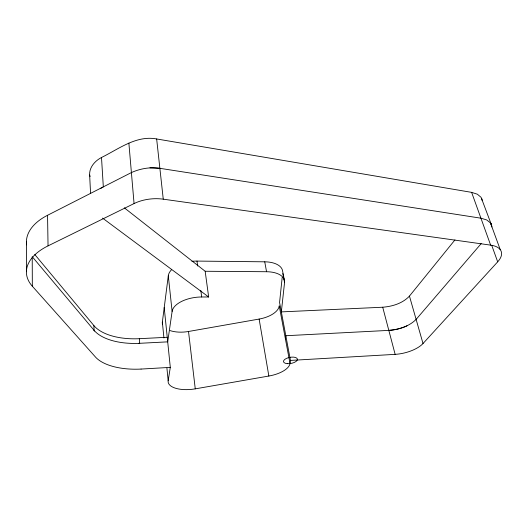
<?xml version="1.0" encoding="UTF-8"?>
<svg xmlns="http://www.w3.org/2000/svg" width="528" height="528" viewBox="0 0 528 528"><rect width="100%" height="100%" fill="white"/><g stroke="black" fill="none" stroke-linecap="round" stroke-linejoin="round"><path stroke-width="0.79" d="M26.4 271.729L26.42 241.685M171.541 269.735A24.565 13.286 -7.1 0 0 168.293 275.788L162.32 322.39A22.519 11.128 -6.8 0 0 162.532 324.39M282.183 277.444L279.576 302.504L290.459 360.419L290.017 363.495A23.47 10.256 -9.6 0 1 268.884 376.028L195.261 388.852A23.483 10.184 -7.1 0 1 168.135 381.051L170.3 367.376L164.215 307.553M282.817 273.557L284.559 282.539L281.338 311.896L382.714 307.223C392.443 306.458 402.607 303.395 409.451 296.089L454.938 239.923M285.417 338.923L285.82 335.729L388.819 330.383C398.68 329.545 408.969 326.588 416.117 319.394L481.213 243.58M168.293 275.788L172.115 311.408L167.706 341.854L138.996 343.339M290.459 360.419L395.142 354.354A23.866 10.157 -13.8 0 0 423.014 343.53L497.686 261.835L491.812 245.56M491.522 226.604L491.317 224.466L481.081 197.34L477.352 194.205L471.623 192.364L156.651 138.956C136.303 135.102 118.642 149.068 101.501 157.489C94.981 160.842 89.173 167.35 89.635 175.039L90.578 193.472M100.254 188.648L103.323 186.879L101.501 157.489M491.317 224.466L490.479 222.968L486.73 219.945L480.935 218.196L159.872 168.32C150.209 166.841 140.276 168.584 131.406 172.577L46.88 215.622A60.159 34.525 -1.7 0 0 26.618 244.834M497.686 261.835A28.446 13.49 -17.8 0 0 490.637 245.131L163.06 199.148A32.716 19.642 -4.9 0 0 134.066 203.564L47.362 246.213A61.538 33.521 -2.3 0 0 32.333 286.229L95.126 356.644A51.876 24.466 -5.4 0 0 141.068 369.072M170.069 330.581A22.519 11.128 -6.8 0 0 188.516 331.485L259.162 319.057A22.506 11.2 -9.6 0 0 279.226 305.844L290.017 363.495M268.851 376.035L259.129 319.057M170.3 367.376L141.068 369.065M34.782 254.503L94.466 326.271A50.662 25.516 -5 0 0 139.319 338.692L167.237 337.273M124.331 207.834L205.168 271.26L208.659 296.98L201.089 296.987A25.225 12.718 -7.3 0 0 172.115 311.408M284.579 281.233L282.685 271.478A24.017 12.751 -10 0 0 264.746 261.815L196.423 261.076A24.565 13.286 -7.1 0 0 191.921 261.314M205.168 271.26L266.554 271.729A24.196 12.599 -10 0 1 284.559 282.539M149.926 167.831L159.872 168.32M102.557 218.097L208.659 296.98M32.333 286.229L32.221 256.674L94.697 331.036M500.267 249.685L490.479 222.968A27.865 13.959 -18.4 0 1 491.858 226.961M471.623 192.364L490.637 245.131M89.635 175.039L90.149 176.484M409.451 296.089L423.014 343.53M382.714 307.223L395.142 354.354M264.746 261.815L266.554 271.729M196.99 261.076L197.63 265.973M200.825 290.453L201.676 296.98M188.516 331.485L195.261 388.852M156.651 138.956L163.258 199.181M481.932 198.878L482.09 200.343M162.353 322.08L163.931 337.979M166.921 368.141L168.175 380.761M128.872 143.095L134.066 203.564M139.319 338.692L139.696 343.306A50.846 25.357 -5.1 0 1 93.839 330.04M93.859 325.578L94.096 330.343M47.553 215.279L48.048 245.87M406.969 325.835A23.443 10.573 -14.1 0 1 388.819 330.383M287.291 363.66A7.075 3.102 -10.4 0 0 297.429 359.205A7.075 3.102 -10.4 0 0 286.645 358.321A7.075 3.102 -10.4 0 0 287.291 363.66"/></g></svg>
